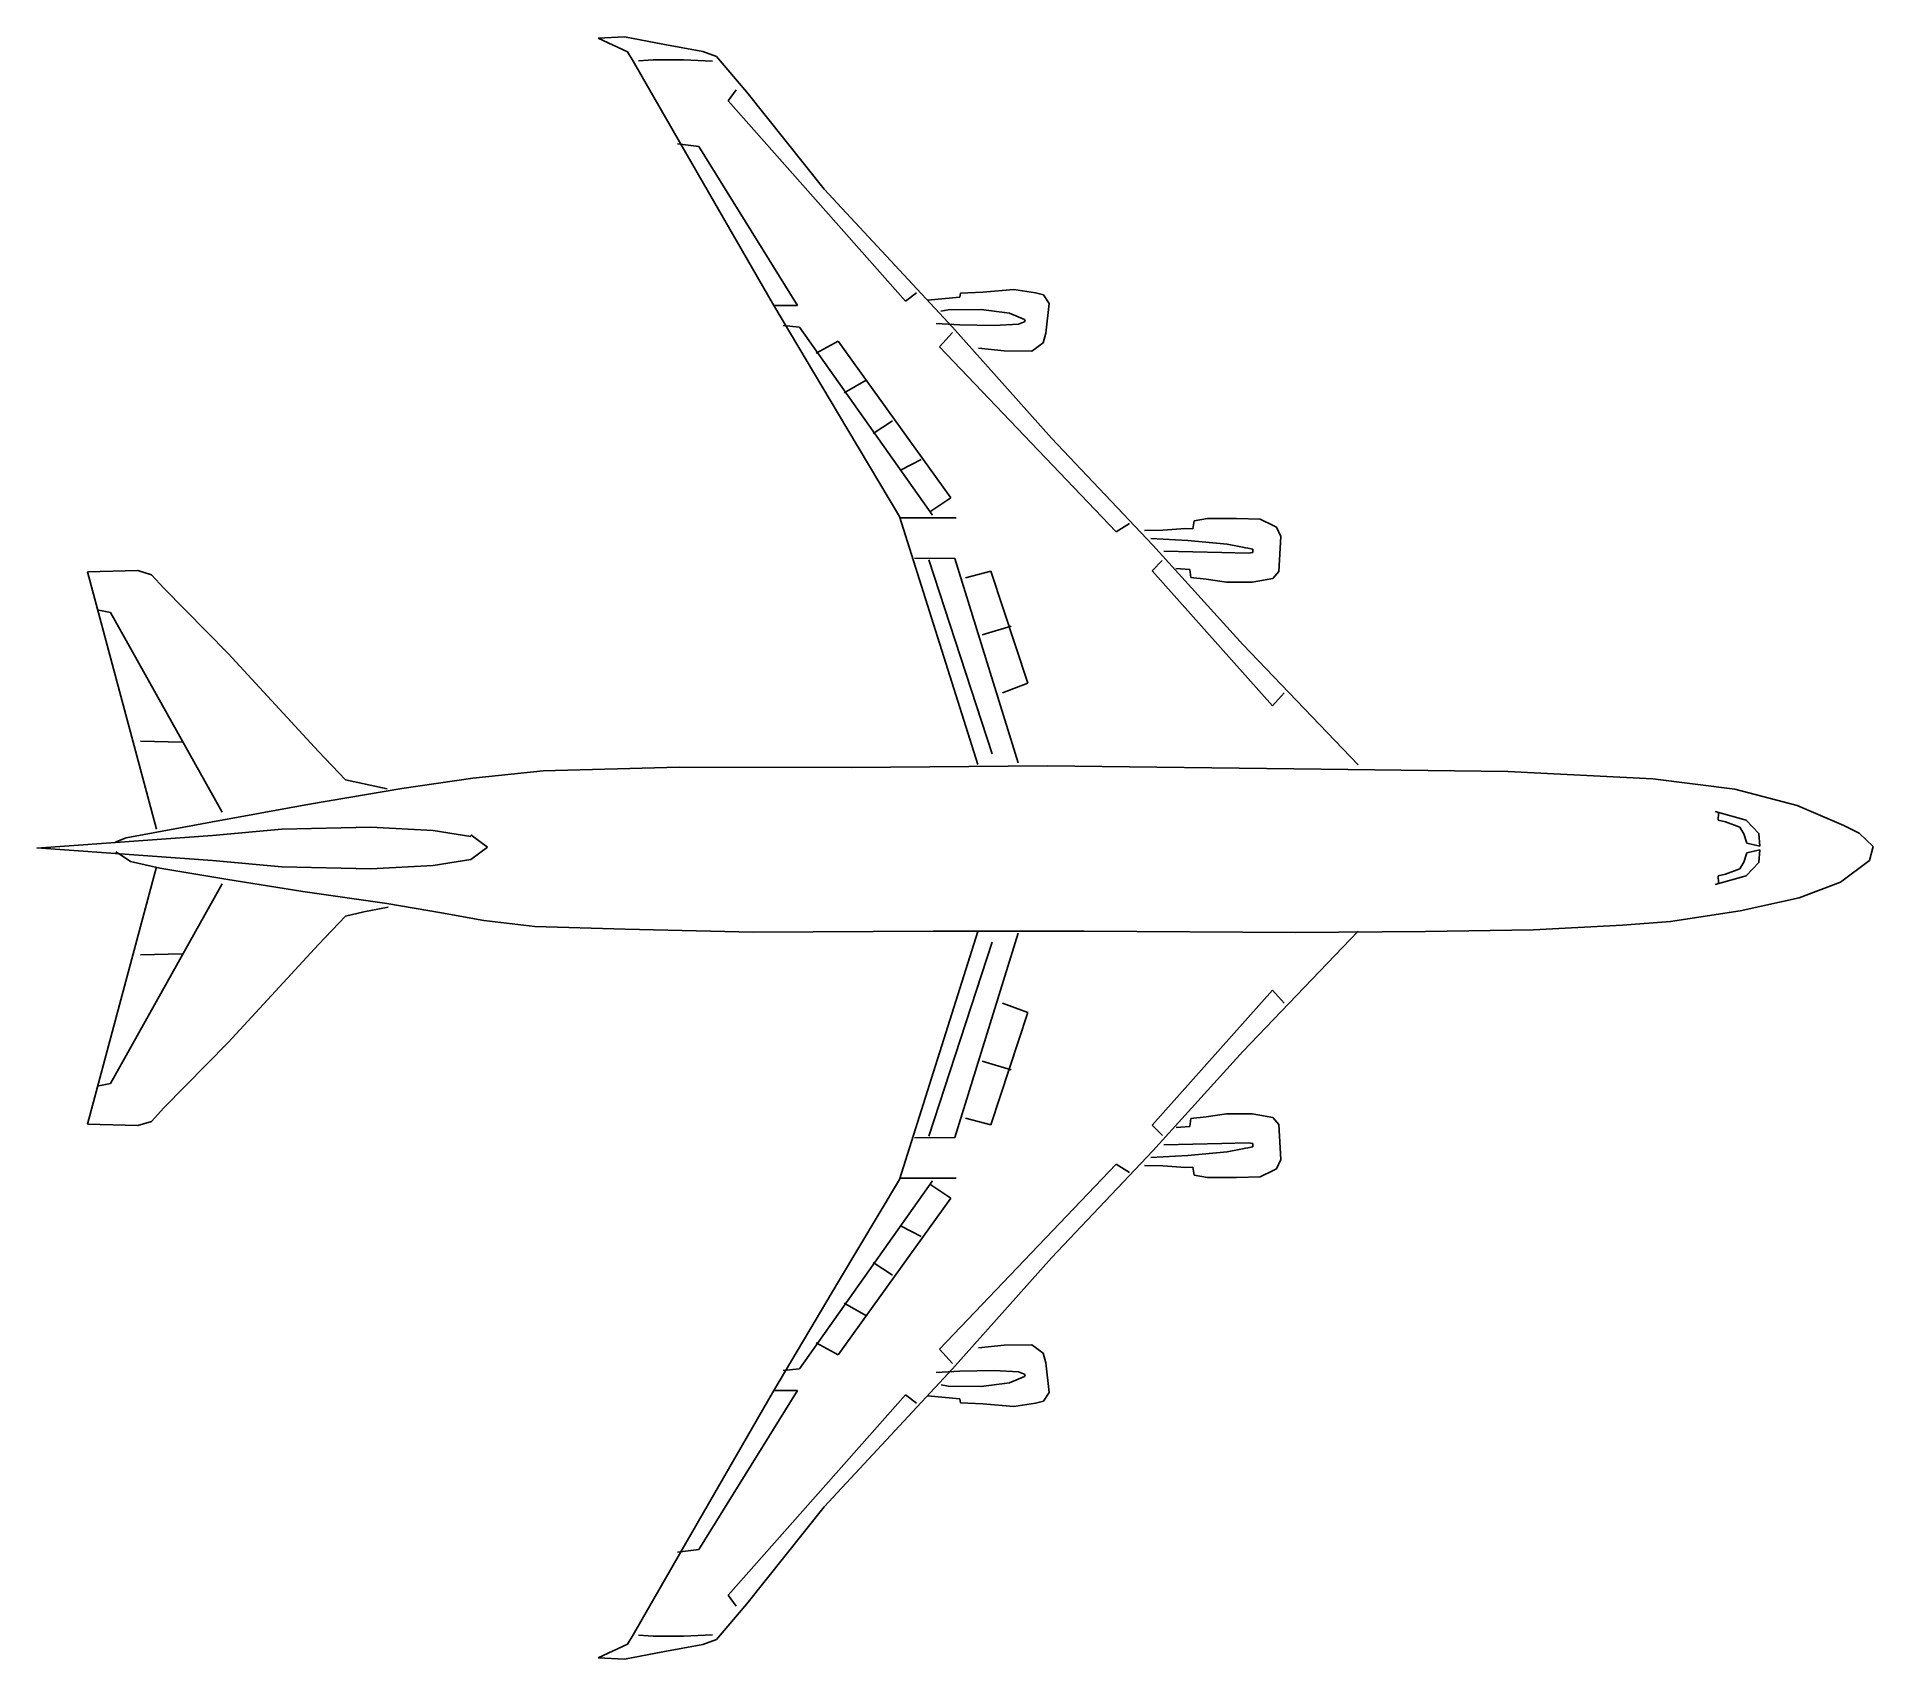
# Model space of a CAD drawing. Header units: millimetres. Extents: x -2968.3 to -2868.3, y 1802.4 to 1890.8.
import ezdxf

# ---------------------------------------------------------------- set-up
doc = ezdxf.new("R2010")
doc.units = ezdxf.units.MM
doc.header["$LTSCALE"] = 10
doc.layers.add('Aeronaves', color=2, linetype='Continuous')

msp = doc.modelspace()

# ---------------------------------------------------------------- linework, layer by layer
at = {"layer": 'Aeronaves'}
for p, q in [((-2936.246, 1890.779), (-2937.683, 1890.702)), ((-2937.683, 1890.702), (-2936.084, 1889.95)), ((-2934.173, 1890.375), (-2936.246, 1890.779)), ((-2931.992, 1889.968), (-2934.173, 1890.375)), ((-2936.084, 1889.95), (-2935.772, 1889.44)), ((-2935.772, 1889.44), (-2933.178, 1884.933)), ((-2934.694, 1889.525), (-2935.485, 1889.47)), ((-2933.043, 1889.525), (-2934.694, 1889.525)), ((-2931.465, 1889.454), (-2933.043, 1889.525)), ((-2931.244, 1889.701), (-2931.992, 1889.968)), ((-2929.599, 1887.763), (-2931.244, 1889.701)), ((-2930.615, 1887.282), (-2930.171, 1887.883)), ((-2920.945, 1876.375), (-2930.615, 1887.282)), ((-2925.371, 1882.466), (-2929.599, 1887.763)), ((-2932.212, 1884.804), (-2933.358, 1884.937)), ((-2933.178, 1884.933), (-2928.129, 1876.137)), ((-2926.837, 1876.145), (-2932.212, 1884.804)), ((-2918.392, 1874.956), (-2925.371, 1882.466)), ((-2916.735, 1876.858), (-2915.045, 1877.001)), ((-2915.045, 1877.001), (-2913.864, 1876.832)), ((-2928.129, 1876.137), (-2926.837, 1876.145)), ((-2928.129, 1876.137), (-2924.597, 1870.209)), ((-2920.361, 1876.829), (-2920.945, 1876.375)), ((-2919.76, 1876.421), (-2917.997, 1876.598)), ((-2917.997, 1876.598), (-2917.957, 1876.813)), ((-2917.957, 1876.813), (-2916.735, 1876.858)), ((-2913.864, 1876.832), (-2913.436, 1876.715)), ((-2913.436, 1876.715), (-2913.123, 1876.241)), ((-2913.123, 1876.241), (-2913.302, 1874.63)), ((-2926.719, 1874.958), (-2927.615, 1875.049)), ((-2919.285, 1875.155), (-2917.994, 1875.091)), ((-2918.623, 1875.894), (-2919.019, 1875.831)), ((-2916.827, 1875.927), (-2918.623, 1875.894)), ((-2917.994, 1875.091), (-2916.128, 1875.05)), ((-2915.288, 1875.714), (-2916.827, 1875.927)), ((-2916.128, 1875.05), (-2914.799, 1875.129)), ((-2914.47, 1875.373), (-2915.288, 1875.714)), ((-2914.799, 1875.129), (-2914.437, 1875.265)), ((-2914.437, 1875.265), (-2914.47, 1875.373)), ((-2919.476, 1864.714), (-2926.719, 1874.958)), ((-2925.817, 1873.538), (-2924.618, 1874.194)), ((-2924.618, 1874.194), (-2918.486, 1865.661)), ((-2919.097, 1873.894), (-2918.398, 1874.669)), ((-2912.995, 1868.916), (-2918.392, 1874.956)), ((-2913.457, 1874.095), (-2914.077, 1873.642)), ((-2913.302, 1874.63), (-2913.457, 1874.095)), ((-2909.481, 1863.814), (-2919.097, 1873.894)), ((-2915.584, 1873.674), (-2916.981, 1873.812)), ((-2914.077, 1873.642), (-2915.584, 1873.674)), ((-2923.085, 1872.079), (-2924.284, 1871.387)), ((-2924.597, 1870.209), (-2921.272, 1864.645)), ((-2921.661, 1869.858), (-2922.717, 1869.163)), ((-2907.487, 1863.089), (-2912.995, 1868.916)), ((-2920.092, 1867.742), (-2921.181, 1867.192)), ((-2918.486, 1865.661), (-2919.579, 1864.931)), ((-2921.272, 1864.645), (-2917.008, 1851.128)), ((-2921.238, 1864.573), (-2918.187, 1864.578)), ((-2908.753, 1864.265), (-2909.481, 1863.814)), ((-2905.314, 1863.975), (-2905.233, 1864.404)), ((-2905.233, 1864.404), (-2904.512, 1864.532)), ((-2904.512, 1864.532), (-2902.933, 1864.533)), ((-2902.933, 1864.533), (-2901.641, 1864.505)), ((-2901.641, 1864.505), (-2900.896, 1864.13)), ((-2900.896, 1864.13), (-2900.754, 1864.055)), ((-2900.754, 1864.055), (-2900.513, 1863.547)), ((-2907.936, 1863.888), (-2906.931, 1863.902)), ((-2905.579, 1863.335), (-2907.587, 1863.45)), ((-2902.58, 1857.67), (-2907.487, 1863.089)), ((-2906.931, 1863.902), (-2905.709, 1863.983)), ((-2905.709, 1863.983), (-2905.314, 1863.975)), ((-2903.43, 1863.144), (-2905.579, 1863.335)), ((-2902.036, 1862.863), (-2903.43, 1863.144)), ((-2900.513, 1863.547), (-2900.627, 1861.647)), ((-2918.271, 1862.354), (-2920.46, 1862.366)), ((-2919.673, 1862.277), (-2916.241, 1851.721)), ((-2914.816, 1851.224), (-2918.271, 1862.354)), ((-2907.517, 1861.69), (-2906.967, 1862.252)), ((-2906.884, 1862.753), (-2903.727, 1862.684)), ((-2903.727, 1862.684), (-2902.292, 1862.653)), ((-2902.292, 1862.653), (-2902.04, 1862.683)), ((-2902.04, 1862.683), (-2902.036, 1862.863)), ((-2962.758, 1861.707), (-2965.488, 1861.623)), ((-2965.488, 1861.623), (-2961.737, 1847.614)), ((-2962.009, 1861.475), (-2962.758, 1861.707)), ((-2961.343, 1860.743), (-2962.009, 1861.475)), ((-2916.312, 1861.666), (-2917.684, 1861.301)), ((-2914.291, 1855.556), (-2916.312, 1861.666)), ((-2900.965, 1854.332), (-2907.517, 1861.69)), ((-2905.47, 1861.753), (-2906.223, 1861.805)), ((-2905.408, 1861.321), (-2905.47, 1861.753)), ((-2904.584, 1861.231), (-2905.408, 1861.321)), ((-2903.475, 1861.063), (-2904.584, 1861.231)), ((-2902.075, 1861.069), (-2903.475, 1861.063)), ((-2900.958, 1861.26), (-2902.075, 1861.069)), ((-2900.627, 1861.647), (-2900.958, 1861.26)), ((-2957.831, 1857.185), (-2961.343, 1860.743)), ((-2964.244, 1859.406), (-2964.958, 1859.565)), ((-2958.163, 1848.542), (-2964.244, 1859.406)), ((-2915.193, 1858.662), (-2916.782, 1858.194)), ((-2952.922, 1851.837), (-2957.831, 1857.185)), ((-2896.297, 1851.108), (-2902.58, 1857.67)), ((-2915.666, 1855.047), (-2914.291, 1855.556)), ((-2900.34, 1855.037), (-2900.965, 1854.332)), ((-2960.341, 1852.358), (-2962.601, 1852.407)), ((-2951.448, 1850.298), (-2952.922, 1851.837)), ((-2913.22, 1851.064), (-2923.914, 1850.975)), ((-2898.32, 1850.886), (-2913.22, 1851.064)), ((-2949.177, 1849.816), (-2951.448, 1850.298)), ((-2944.505, 1850.383), (-2948.369, 1849.833)), ((-2940.673, 1850.79), (-2944.505, 1850.383)), ((-2933.283, 1850.986), (-2940.673, 1850.79)), ((-2923.914, 1850.975), (-2933.283, 1850.986)), ((-2888.159, 1850.748), (-2898.32, 1850.886)), ((-2880.253, 1850.346), (-2888.159, 1850.748)), ((-2875.79, 1849.797), (-2880.253, 1850.346)), ((-2948.369, 1849.833), (-2953.412, 1848.969)), ((-2872.397, 1848.902), (-2875.79, 1849.797)), ((-2953.412, 1848.969), (-2958.774, 1847.991)), ((-2876.862, 1848.568), (-2875.185, 1848.1)), ((-2876.693, 1848.097), (-2876.684, 1848.492)), ((-2876.3, 1848.017), (-2876.693, 1848.097)), ((-2875.517, 1847.713), (-2876.3, 1848.017)), ((-2875.185, 1848.1), (-2874.483, 1847.367)), ((-2869.861, 1847.808), (-2872.397, 1848.902)), ((-2958.693, 1847.261), (-2968.256, 1846.572)), ((-2963.386, 1847.137), (-2963.991, 1846.908)), ((-2958.774, 1847.991), (-2963.386, 1847.137)), ((-2954.917, 1847.609), (-2958.693, 1847.261)), ((-2950.069, 1847.719), (-2954.917, 1847.609)), ((-2946.663, 1847.538), (-2950.069, 1847.719)), ((-2944.624, 1847.206), (-2946.663, 1847.538)), ((-2943.705, 1846.632), (-2944.624, 1847.298)), ((-2875.309, 1847.349), (-2875.517, 1847.713)), ((-2875.141, 1846.843), (-2875.309, 1847.349)), ((-2874.483, 1847.367), (-2874.426, 1846.684)), ((-2869.026, 1847.396), (-2869.861, 1847.808)), ((-2868.256, 1846.659), (-2869.026, 1847.396)), ((-2958.693, 1845.911), (-2968.256, 1846.6)), ((-2963.944, 1846.371), (-2963.544, 1846.128)), ((-2963.544, 1846.128), (-2963.143, 1845.85)), ((-2943.705, 1846.632), (-2944.624, 1845.966)), ((-2875.141, 1846.33), (-2875.309, 1845.823)), ((-2874.426, 1846.684), (-2875.141, 1846.843)), ((-2874.426, 1846.489), (-2875.141, 1846.33)), ((-2874.483, 1845.805), (-2874.426, 1846.489)), ((-2868.455, 1845.901), (-2868.256, 1846.659)), ((-2965.488, 1831.549), (-2961.737, 1845.557)), ((-2963.143, 1845.85), (-2961.556, 1845.489)), ((-2961.556, 1845.489), (-2957.953, 1844.886)), ((-2954.917, 1845.562), (-2958.693, 1845.911)), ((-2950.069, 1845.452), (-2954.917, 1845.562)), ((-2946.663, 1845.634), (-2950.069, 1845.452)), ((-2944.624, 1845.966), (-2946.663, 1845.634)), ((-2876.862, 1844.605), (-2875.185, 1845.072)), ((-2876.3, 1845.156), (-2876.693, 1845.075)), ((-2876.693, 1845.075), (-2876.684, 1844.681)), ((-2875.517, 1845.46), (-2876.3, 1845.156)), ((-2875.309, 1845.823), (-2875.517, 1845.46)), ((-2875.185, 1845.072), (-2874.483, 1845.805)), ((-2870.044, 1844.718), (-2868.455, 1845.901)), ((-2958.163, 1844.63), (-2964.244, 1833.765)), ((-2957.953, 1844.886), (-2953.775, 1844.223)), ((-2953.775, 1844.223), (-2949.202, 1843.569)), ((-2872.288, 1843.879), (-2870.044, 1844.718)), ((-2950.448, 1843.111), (-2951.448, 1842.874)), ((-2949.126, 1843.355), (-2950.448, 1843.111)), ((-2949.202, 1843.569), (-2946.212, 1843.06)), ((-2946.212, 1843.06), (-2943.905, 1842.643)), ((-2879.295, 1842.578), (-2875.502, 1843.163)), ((-2875.502, 1843.163), (-2872.288, 1843.879)), ((-2951.448, 1842.874), (-2952.922, 1841.334)), ((-2943.905, 1842.643), (-2941.131, 1842.309)), ((-2941.131, 1842.309), (-2936.214, 1842.164)), ((-2936.214, 1842.164), (-2929.247, 1841.993)), ((-2929.247, 1841.993), (-2919.449, 1842.063)), ((-2921.272, 1828.527), (-2917.008, 1842.044)), ((-2919.449, 1842.063), (-2911.229, 1842.062)), ((-2911.229, 1842.062), (-2899.741, 1841.989)), ((-2896.297, 1842.064), (-2902.579, 1835.502)), ((-2899.741, 1841.989), (-2892.635, 1842.036)), ((-2892.635, 1842.036), (-2886.751, 1842.128)), ((-2886.751, 1842.128), (-2881.91, 1842.377)), ((-2881.91, 1842.377), (-2879.295, 1842.578)), ((-2952.922, 1841.334), (-2957.831, 1835.987)), ((-2919.672, 1830.895), (-2916.241, 1841.451)), ((-2914.816, 1841.948), (-2918.271, 1830.818)), ((-2960.341, 1840.814), (-2962.601, 1840.765)), ((-2915.666, 1838.125), (-2914.291, 1837.617)), ((-2900.965, 1838.84), (-2907.517, 1831.482)), ((-2900.339, 1838.136), (-2900.965, 1838.84)), ((-2914.291, 1837.617), (-2916.312, 1831.506)), ((-2957.831, 1835.987), (-2961.343, 1832.429)), ((-2902.579, 1835.502), (-2907.487, 1830.083)), ((-2915.193, 1834.51), (-2916.782, 1834.978)), ((-2964.244, 1833.765), (-2964.958, 1833.606)), ((-2961.343, 1832.429), (-2962.009, 1831.696)), ((-2903.475, 1832.109), (-2904.584, 1831.941)), ((-2902.075, 1832.103), (-2903.475, 1832.109)), ((-2900.958, 1831.912), (-2902.075, 1832.103)), ((-2962.758, 1831.465), (-2965.488, 1831.549)), ((-2962.009, 1831.696), (-2962.758, 1831.465)), ((-2916.312, 1831.506), (-2917.684, 1831.871)), ((-2907.517, 1831.482), (-2906.966, 1830.92)), ((-2905.47, 1831.419), (-2906.222, 1831.367)), ((-2905.407, 1831.851), (-2905.47, 1831.419)), ((-2904.584, 1831.941), (-2905.407, 1831.851)), ((-2900.626, 1831.525), (-2900.958, 1831.912)), ((-2900.513, 1829.625), (-2900.626, 1831.525)), ((-2918.271, 1830.818), (-2920.46, 1830.806)), ((-2907.487, 1830.083), (-2912.995, 1824.256)), ((-2906.884, 1830.419), (-2903.727, 1830.488)), ((-2903.429, 1830.028), (-2905.579, 1829.838)), ((-2903.727, 1830.488), (-2902.291, 1830.519)), ((-2902.036, 1830.31), (-2903.429, 1830.028)), ((-2902.291, 1830.519), (-2902.04, 1830.489)), ((-2902.04, 1830.489), (-2902.036, 1830.31)), ((-2909.481, 1829.358), (-2919.096, 1819.278)), ((-2908.753, 1828.907), (-2909.481, 1829.358)), ((-2907.936, 1829.284), (-2906.931, 1829.27)), ((-2905.579, 1829.838), (-2907.586, 1829.722)), ((-2906.931, 1829.27), (-2905.708, 1829.189)), ((-2905.708, 1829.189), (-2905.314, 1829.197)), ((-2905.314, 1829.197), (-2905.233, 1828.768)), ((-2901.641, 1828.667), (-2900.895, 1829.042)), ((-2900.895, 1829.042), (-2900.753, 1829.117)), ((-2900.753, 1829.117), (-2900.513, 1829.625)), ((-2919.476, 1828.458), (-2926.719, 1818.214)), ((-2924.597, 1822.963), (-2921.272, 1828.527)), ((-2921.238, 1828.599), (-2918.187, 1828.594)), ((-2918.486, 1827.511), (-2919.579, 1828.241)), ((-2905.233, 1828.768), (-2904.512, 1828.64)), ((-2904.512, 1828.64), (-2902.933, 1828.639)), ((-2902.933, 1828.639), (-2901.641, 1828.667)), ((-2924.618, 1818.978), (-2918.486, 1827.511)), ((-2920.092, 1825.43), (-2921.181, 1825.98)), ((-2921.661, 1823.314), (-2922.717, 1824.009)), ((-2912.995, 1824.256), (-2918.391, 1818.216)), ((-2928.129, 1817.035), (-2924.597, 1822.963)), ((-2923.084, 1821.093), (-2924.284, 1821.785)), ((-2925.816, 1819.634), (-2924.618, 1818.978)), ((-2919.096, 1819.278), (-2918.398, 1818.503)), ((-2915.584, 1819.498), (-2916.981, 1819.36)), ((-2914.077, 1819.53), (-2915.584, 1819.498)), ((-2913.457, 1819.077), (-2914.077, 1819.53)), ((-2913.302, 1818.542), (-2913.457, 1819.077)), ((-2926.719, 1818.214), (-2927.614, 1818.123)), ((-2918.391, 1818.216), (-2925.371, 1810.706)), ((-2919.284, 1818.017), (-2917.994, 1818.081)), ((-2917.994, 1818.081), (-2916.128, 1818.122)), ((-2916.128, 1818.122), (-2914.798, 1818.043)), ((-2914.798, 1818.043), (-2914.436, 1817.907)), ((-2913.123, 1816.931), (-2913.302, 1818.542)), ((-2933.178, 1808.239), (-2928.129, 1817.035)), ((-2926.837, 1817.027), (-2932.212, 1808.367)), ((-2928.129, 1817.035), (-2926.837, 1817.027)), ((-2918.622, 1817.278), (-2919.018, 1817.341)), ((-2916.827, 1817.245), (-2918.622, 1817.278)), ((-2915.288, 1817.458), (-2916.827, 1817.245)), ((-2914.47, 1817.799), (-2915.288, 1817.458)), ((-2914.436, 1817.907), (-2914.47, 1817.799)), ((-2920.945, 1816.797), (-2930.614, 1805.89)), ((-2920.361, 1816.343), (-2920.945, 1816.797)), ((-2919.759, 1816.751), (-2917.997, 1816.574)), ((-2917.997, 1816.574), (-2917.956, 1816.359)), ((-2917.956, 1816.359), (-2916.735, 1816.314)), ((-2916.735, 1816.314), (-2915.045, 1816.171)), ((-2915.045, 1816.171), (-2913.864, 1816.341)), ((-2913.864, 1816.341), (-2913.436, 1816.458)), ((-2913.436, 1816.458), (-2913.123, 1816.931)), ((-2925.371, 1810.706), (-2929.599, 1805.409)), ((-2935.772, 1803.731), (-2933.178, 1808.239)), ((-2932.212, 1808.367), (-2933.357, 1808.235)), ((-2929.599, 1805.409), (-2931.244, 1803.471)), ((-2930.614, 1805.89), (-2930.17, 1805.289)), ((-2937.683, 1802.469), (-2936.084, 1803.222)), ((-2936.084, 1803.222), (-2935.772, 1803.731)), ((-2934.693, 1803.647), (-2935.484, 1803.702)), ((-2933.042, 1803.647), (-2934.693, 1803.647)), ((-2931.992, 1803.204), (-2934.172, 1802.797)), ((-2931.464, 1803.717), (-2933.042, 1803.647)), ((-2931.244, 1803.471), (-2931.992, 1803.204)), ((-2936.245, 1802.393), (-2937.683, 1802.469)), ((-2934.172, 1802.797), (-2936.245, 1802.393))]:
    msp.add_line(p, q, dxfattribs=at)

doc.saveas('drawing.dxf')
